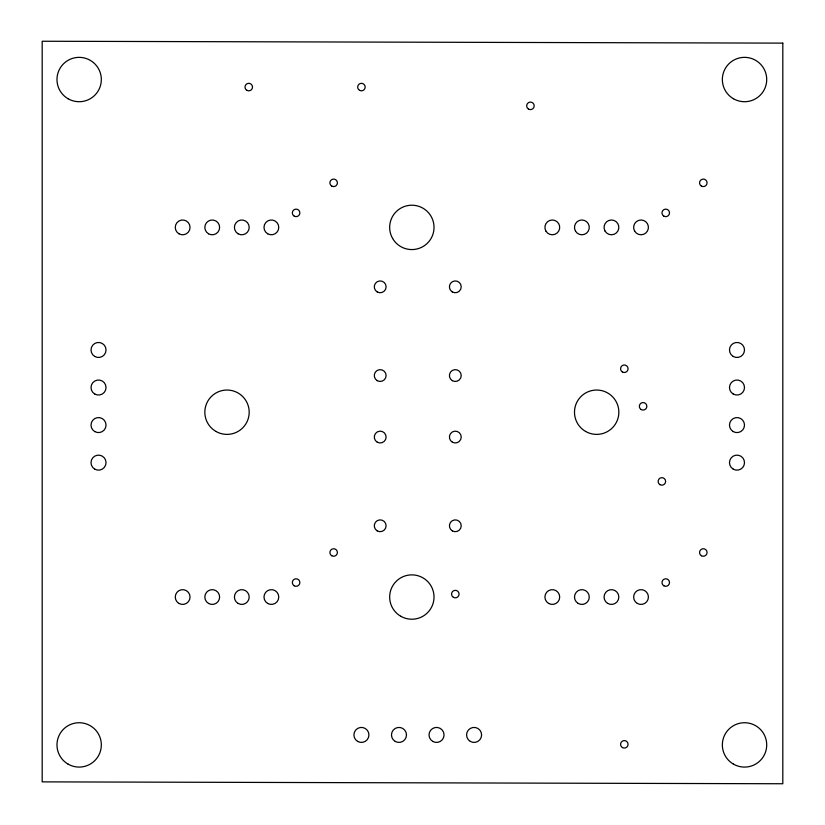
<?xml version="1.0" encoding="UTF-8"?>
<svg xmlns="http://www.w3.org/2000/svg" width="825" height="825" viewBox="0 0 825 825"><rect width="100%" height="100%" fill="white"/><g stroke="black" fill="none" stroke-linecap="round" stroke-linejoin="round"><path stroke-width="1.24" d="M782.812 43.127L42.188 41.25L42.188 781.873L782.812 783.75L782.812 43.127M178.963 233.795A7.394 7.394 0 0 0 190.049 227.391A7.394 7.394 0 0 0 178.963 220.987A7.394 7.394 0 0 0 178.963 233.795M585.575 431.423A22.182 22.182 0 0 0 618.843 412.222A22.182 22.182 0 0 0 585.575 393.009A22.182 22.182 0 0 0 585.575 431.423M392.638 238.487A22.182 22.182 0 0 0 431.052 238.487A22.182 22.182 0 0 0 411.84 205.208A22.182 22.182 0 0 0 392.638 238.487M215.923 431.423A22.182 22.182 0 0 0 249.191 412.222A22.182 22.182 0 0 0 215.923 393.009A22.182 22.182 0 0 0 215.923 431.423M400.754 616.254A22.182 22.182 0 0 0 434.022 597.042A22.182 22.182 0 0 0 400.754 577.84A22.182 22.182 0 0 0 400.754 616.254M733.435 764.115A22.182 22.182 0 0 0 766.714 744.903A22.182 22.182 0 0 0 733.435 725.701A22.182 22.182 0 0 0 733.435 764.115M733.435 98.742A22.182 22.182 0 0 0 766.714 79.53A22.182 22.182 0 0 0 733.435 60.328A22.182 22.182 0 0 0 733.435 98.742M68.062 98.742A22.182 22.182 0 0 0 101.331 79.53A22.182 22.182 0 0 0 68.062 60.328A22.182 22.182 0 0 0 68.062 98.742M68.062 764.115A22.182 22.182 0 0 0 101.331 744.903A22.182 22.182 0 0 0 68.062 725.701A22.182 22.182 0 0 0 68.062 764.115M246.871 90.327A3.754 3.754 0 0 0 252.512 87.068A3.754 3.754 0 0 0 246.871 83.82A3.754 3.754 0 0 0 246.871 90.327M359.545 90.327A3.754 3.754 0 0 0 365.176 87.068A3.754 3.754 0 0 0 359.545 83.82A3.754 3.754 0 0 0 359.545 90.327M453.43 597.341A3.754 3.754 0 0 0 459.071 594.093A3.754 3.754 0 0 0 453.43 590.834A3.754 3.754 0 0 0 453.43 597.341M622.442 372.003A3.754 3.754 0 0 0 628.072 368.744A3.754 3.754 0 0 0 622.442 365.496A3.754 3.754 0 0 0 622.442 372.003M641.221 409.561A3.754 3.754 0 0 0 646.852 406.302A3.754 3.754 0 0 0 641.221 403.054A3.754 3.754 0 0 0 641.221 409.561M528.547 109.106A3.754 3.754 0 0 0 534.188 105.847A3.754 3.754 0 0 0 528.547 102.599A3.754 3.754 0 0 0 528.547 109.106M660 484.667A3.754 3.754 0 0 0 665.631 481.418A3.754 3.754 0 0 0 660 478.17A3.754 3.754 0 0 0 660 484.667M622.442 747.563A3.754 3.754 0 0 0 628.072 744.315A3.754 3.754 0 0 0 622.442 741.067A3.754 3.754 0 0 0 622.442 747.563M452.358 291.957A5.919 5.919 0 0 0 461.227 286.832A5.919 5.919 0 0 0 452.358 281.707A5.919 5.919 0 0 0 452.358 291.957M452.358 380.676A5.919 5.919 0 0 0 461.227 375.55A5.919 5.919 0 0 0 452.358 370.425A5.919 5.919 0 0 0 452.358 380.676M452.358 530.898A5.919 5.919 0 0 0 461.227 525.772A5.919 5.919 0 0 0 452.358 520.658A5.919 5.919 0 0 0 452.358 530.898M452.358 442.179A5.919 5.919 0 0 0 461.227 437.064A5.919 5.919 0 0 0 452.358 431.939A5.919 5.919 0 0 0 452.358 442.179M377.242 291.957A5.919 5.919 0 0 0 386.11 286.832A5.919 5.919 0 0 0 377.242 281.707A5.919 5.919 0 0 0 377.242 291.957M377.242 380.676A5.919 5.919 0 0 0 386.11 375.55A5.919 5.919 0 0 0 377.242 370.425A5.919 5.919 0 0 0 377.242 380.676M377.242 530.898A5.919 5.919 0 0 0 386.11 525.772A5.919 5.919 0 0 0 377.242 520.658A5.919 5.919 0 0 0 377.242 530.898M377.242 442.179A5.919 5.919 0 0 0 386.11 437.064A5.919 5.919 0 0 0 377.242 431.939A5.919 5.919 0 0 0 377.242 442.179M470.332 741.428A7.508 7.508 0 0 0 481.604 734.931A7.508 7.508 0 0 0 470.332 728.423A7.508 7.508 0 0 0 470.332 741.428M432.774 741.428A7.508 7.508 0 0 0 444.046 734.931A7.508 7.508 0 0 0 432.774 728.423A7.508 7.508 0 0 0 432.774 741.428M395.227 741.428A7.508 7.508 0 0 0 406.488 734.931A7.508 7.508 0 0 0 395.227 728.423A7.508 7.508 0 0 0 395.227 741.428M357.668 741.428A7.508 7.508 0 0 0 368.93 734.931A7.508 7.508 0 0 0 357.668 728.423A7.508 7.508 0 0 0 357.668 741.428M733.229 356.472A7.508 7.508 0 0 0 744.501 349.965A7.508 7.508 0 0 0 733.229 343.468A7.508 7.508 0 0 0 733.229 356.472M733.229 394.03A7.508 7.508 0 0 0 744.501 387.523A7.508 7.508 0 0 0 733.229 381.026A7.508 7.508 0 0 0 733.229 394.03M94.772 394.03A7.508 7.508 0 0 0 106.033 387.523A7.508 7.508 0 0 0 94.772 381.026A7.508 7.508 0 0 0 94.772 394.03M94.772 356.472A7.508 7.508 0 0 0 106.033 349.965A7.508 7.508 0 0 0 94.772 343.468A7.508 7.508 0 0 0 94.772 356.472M733.229 431.588A7.508 7.508 0 0 0 744.501 425.081A7.508 7.508 0 0 0 733.229 418.574A7.508 7.508 0 0 0 733.229 431.588M733.229 469.147A7.508 7.508 0 0 0 744.501 462.639A7.508 7.508 0 0 0 733.229 456.132A7.508 7.508 0 0 0 733.229 469.147M94.772 469.147A7.508 7.508 0 0 0 106.033 462.639A7.508 7.508 0 0 0 94.772 456.132A7.508 7.508 0 0 0 94.772 469.147M94.772 431.588A7.508 7.508 0 0 0 106.033 425.081A7.508 7.508 0 0 0 94.772 418.574A7.508 7.508 0 0 0 94.772 431.588M578.191 603.446A7.394 7.394 0 0 0 589.277 597.042A7.394 7.394 0 0 0 578.191 590.638A7.394 7.394 0 0 0 578.191 603.446M208.529 603.446A7.394 7.394 0 0 0 219.625 597.042A7.394 7.394 0 0 0 208.529 590.638A7.394 7.394 0 0 0 208.529 603.446M575.479 231.093A7.394 7.394 0 0 0 588.287 231.093A7.394 7.394 0 0 0 581.883 219.997A7.394 7.394 0 0 0 575.479 231.093M208.529 233.795A7.394 7.394 0 0 0 219.625 227.391A7.394 7.394 0 0 0 208.529 220.987A7.394 7.394 0 0 0 208.529 233.795M607.757 603.446A7.394 7.394 0 0 0 618.843 597.042A7.394 7.394 0 0 0 607.757 590.638A7.394 7.394 0 0 0 607.757 603.446M238.105 603.446A7.394 7.394 0 0 0 249.191 597.042A7.394 7.394 0 0 0 238.105 590.638A7.394 7.394 0 0 0 238.105 603.446M605.055 231.093A7.394 7.394 0 0 0 617.853 231.093A7.394 7.394 0 0 0 611.459 219.997A7.394 7.394 0 0 0 605.055 231.093M238.105 233.795A7.394 7.394 0 0 0 249.191 227.391A7.394 7.394 0 0 0 238.105 220.987A7.394 7.394 0 0 0 238.105 233.795M548.615 603.446A7.394 7.394 0 0 0 559.701 597.042A7.394 7.394 0 0 0 548.615 590.638A7.394 7.394 0 0 0 548.615 603.446M178.963 603.446A7.394 7.394 0 0 0 190.049 597.042A7.394 7.394 0 0 0 178.963 590.638A7.394 7.394 0 0 0 178.963 603.446M545.903 231.093A7.394 7.394 0 0 0 558.711 231.093A7.394 7.394 0 0 0 552.307 219.997A7.394 7.394 0 0 0 545.903 231.093M637.333 603.446A7.394 7.394 0 0 0 648.419 597.042A7.394 7.394 0 0 0 637.333 590.638A7.394 7.394 0 0 0 637.333 603.446M267.682 603.446A7.394 7.394 0 0 0 278.767 597.042A7.394 7.394 0 0 0 267.682 590.638A7.394 7.394 0 0 0 267.682 603.446M634.621 231.093A7.394 7.394 0 0 0 647.429 231.093A7.394 7.394 0 0 0 641.025 219.997A7.394 7.394 0 0 0 634.621 231.093M267.682 233.795A7.394 7.394 0 0 0 278.767 227.391A7.394 7.394 0 0 0 267.682 220.987A7.394 7.394 0 0 0 267.682 233.795M701.425 555.751A3.754 3.754 0 0 0 707.066 552.492A3.754 3.754 0 0 0 701.425 549.244A3.754 3.754 0 0 0 701.425 555.751M663.867 585.791A3.754 3.754 0 0 0 669.508 582.543A3.754 3.754 0 0 0 663.867 579.284A3.754 3.754 0 0 0 663.867 585.791M331.774 555.751A3.754 3.754 0 0 0 337.404 552.492A3.754 3.754 0 0 0 331.774 549.244A3.754 3.754 0 0 0 331.774 555.751M294.216 585.791A3.754 3.754 0 0 0 299.857 582.543A3.754 3.754 0 0 0 294.216 579.284A3.754 3.754 0 0 0 294.216 585.791M701.425 186.099A3.754 3.754 0 0 0 707.066 182.841A3.754 3.754 0 0 0 701.425 179.592A3.754 3.754 0 0 0 701.425 186.099M663.867 216.14A3.754 3.754 0 0 0 669.508 212.891A3.754 3.754 0 0 0 663.867 209.632A3.754 3.754 0 0 0 663.867 216.14M331.774 186.099A3.754 3.754 0 0 0 337.404 182.841A3.754 3.754 0 0 0 331.774 179.592A3.754 3.754 0 0 0 331.774 186.099M294.216 216.14A3.754 3.754 0 0 0 299.857 212.891A3.754 3.754 0 0 0 294.216 209.632A3.754 3.754 0 0 0 294.216 216.14"/></g></svg>
